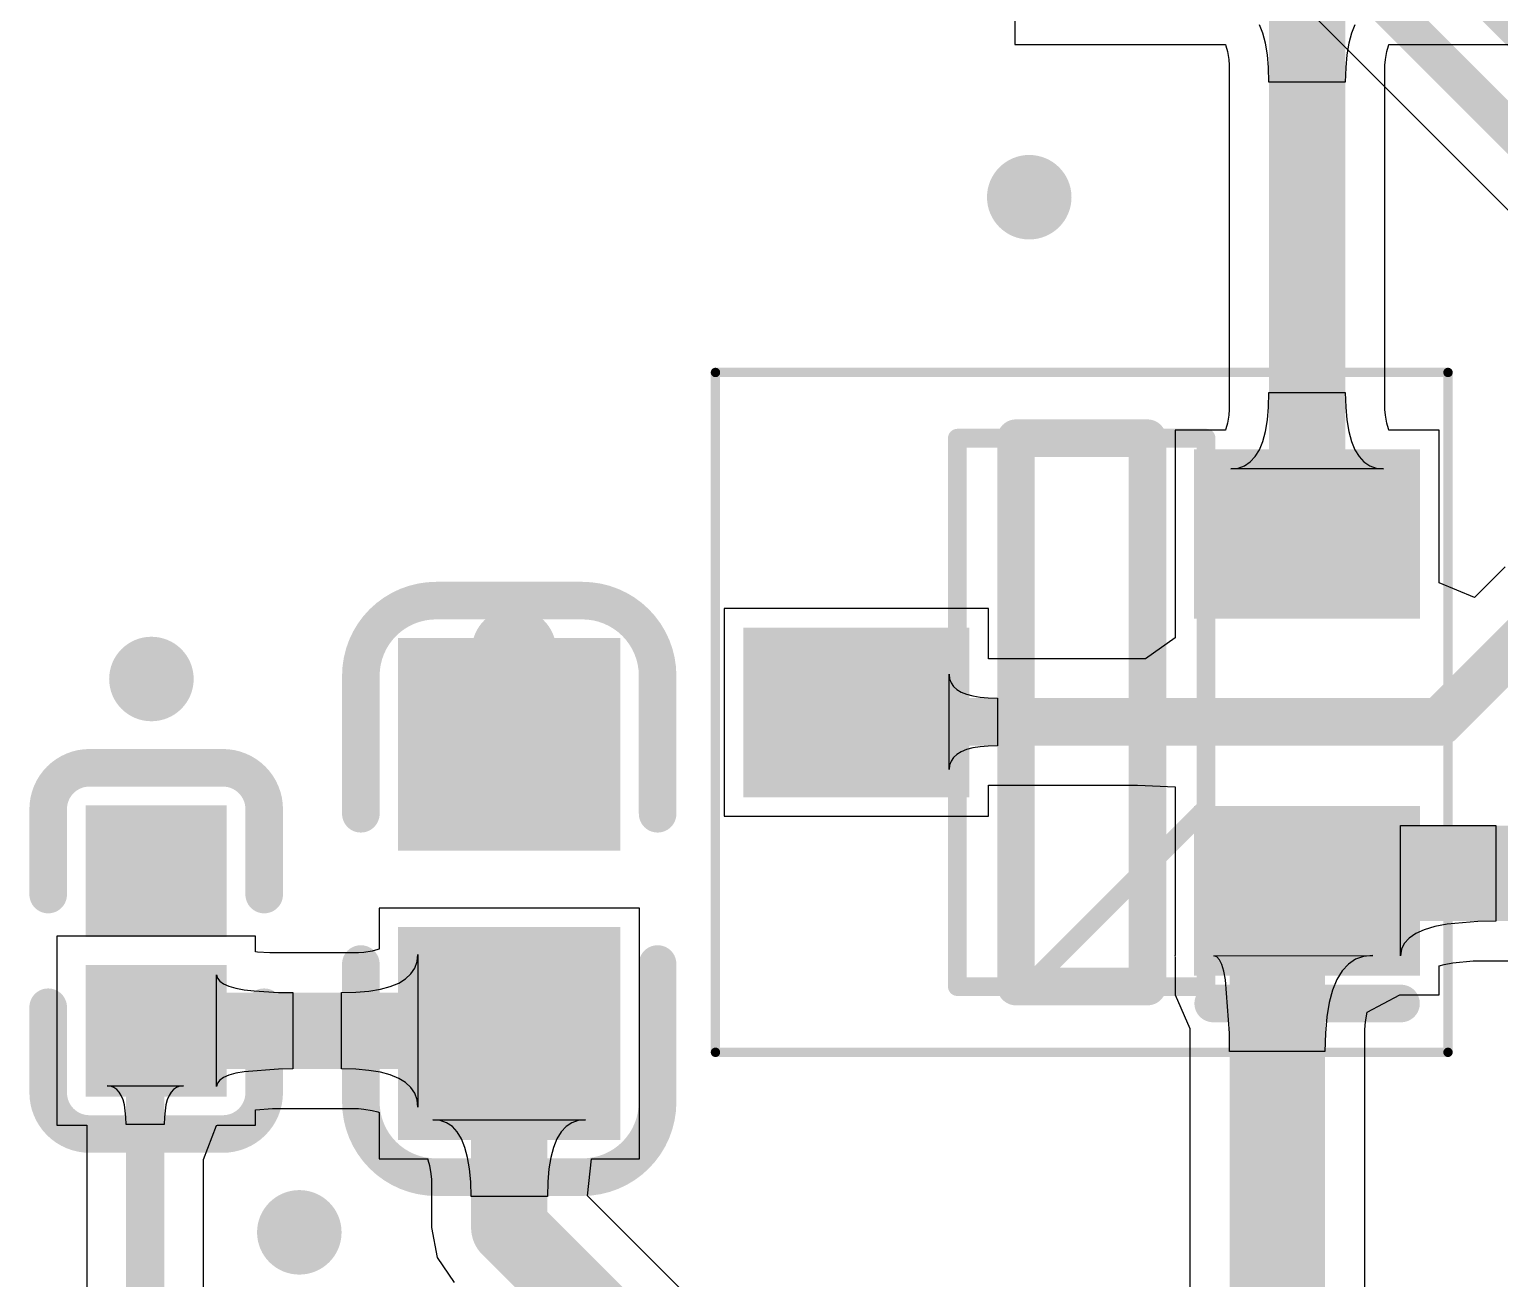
# Model space of a CAD drawing. Header units: millimetres. Extents: x -27 to 79, y -14 to 66.
# Drawn here: x 6.56 to 14.39, y 19.46 to 26.11 of the extents above; entities that cross this region are included whole.
import ezdxf

# ---------------------------------------------------------------- set-up
doc = ezdxf.new("R2010")
doc.units = ezdxf.units.MM
for name, color, linetype in [('BottomLayer', 5, 'Continuous'), ('Mechanical13', 56, 'Continuous'), ('Mechanical15', 56, 'Continuous'), ('TopLayer', 1, 'Continuous'), ('TopOverlay', 2, 'Continuous'), ('TopPaste', 8, 'Continuous'), ('TopSolder', 216, 'Continuous'), ('ViaHoleLayer', 16, 'Continuous')]:
    doc.layers.add(name, color=color, linetype=linetype)

msp = doc.modelspace()

# ---------------------------------------------------------------- hatches: boundary and pattern name
at = {"layer": 'BottomLayer'}
h = msp.add_hatch(color=5, dxfattribs=at)
edge = h.paths.add_edge_path()
edge.add_arc((11.8856506, 25.2206506), 0.22499828, 0, 360)
h = msp.add_hatch(color=5, dxfattribs=at)
edge = h.paths.add_edge_path()
edge.add_arc((9.1424506, 22.8076506), 0.22499828, 0, 360)
h = msp.add_hatch(color=5, dxfattribs=at)
edge = h.paths.add_edge_path()
edge.add_arc((7.2120506, 22.6552506), 0.22499828, 0, 360)
h = msp.add_hatch(color=5, dxfattribs=at)
edge = h.paths.add_edge_path()
edge.add_arc((7.9994506, 19.7088506), 0.22499828, 0, 360)
at = {"layer": 'TopLayer'}
h = msp.add_hatch(color=1, dxfattribs=at)
edge = h.paths.add_edge_path()
edge.add_arc((11.8856506, 25.2206506), 0.22499828, 0, 360)
for points in [[(13.86505101, 23.07745067), (12.86505047, 23.07745067), (12.86505047, 23.77745181), (13.86505101, 23.77745181)], [(11.46505073, 22.12745003), (10.46505019, 22.12745003), (10.46505019, 22.82745117), (11.46505073, 22.82745117)], [(9.60705089, 22.77265194), (9.60705089, 21.84265126), (8.62705031, 21.84265126), (8.62705031, 22.77265194)], [(7.562453759999999, 21.93244788), (7.562453759999999, 21.33244908), (6.91245252, 21.33244908), (6.91245252, 21.93244788)], [(13.86505101, 21.17744939), (12.86505047, 21.17744939), (12.86505047, 21.87745053), (13.86505101, 21.87745053)], [(9.60705089, 21.23264994), (9.60705089, 20.30264926), (8.62705031, 20.30264926), (8.62705031, 21.23264994)], [(7.562453759999999, 21.08244704), (7.562453759999999, 20.48244824), (6.91245252, 20.48244824), (6.91245252, 21.08244704)]]:
    msp.add_hatch(color=1, dxfattribs=at).paths.add_polyline_path(points)
h = msp.add_hatch(color=1, dxfattribs=at)
edge = h.paths.add_edge_path()
edge.add_arc((9.1424506, 22.8076506), 0.22499828, 0, 360)
h = msp.add_hatch(color=1, dxfattribs=at)
edge = h.paths.add_edge_path()
edge.add_arc((7.2120506, 22.6552506), 0.22499828, 0, 360)
h = msp.add_hatch(color=1, dxfattribs=at)
edge = h.paths.add_edge_path()
edge.add_arc((7.9994506, 19.7088506), 0.22499828, 0, 360)
at = {"layer": 'TopPaste'}
for points in [[(13.86505101, 23.07745067), (12.86505047, 23.07745067), (12.86505047, 23.77745181), (13.86505101, 23.77745181)], [(11.46505073, 22.12745003), (10.46505019, 22.12745003), (10.46505019, 22.82745117), (11.46505073, 22.82745117)], [(9.60705089, 22.77265194), (9.60705089, 21.84265126), (8.62705031, 21.84265126), (8.62705031, 22.77265194)], [(7.562453759999999, 21.93244788), (7.562453759999999, 21.33244908), (6.91245252, 21.33244908), (6.91245252, 21.93244788)], [(13.86505101, 21.17744939), (12.86505047, 21.17744939), (12.86505047, 21.87745053), (13.86505101, 21.87745053)], [(9.60705089, 21.23264994), (9.60705089, 20.30264926), (8.62705031, 20.30264926), (8.62705031, 21.23264994)], [(7.562453759999999, 21.08244704), (7.562453759999999, 20.48244824), (6.91245252, 20.48244824), (6.91245252, 21.08244704)]]:
    msp.add_hatch(color=8, dxfattribs=at).paths.add_polyline_path(points)
at = {"layer": 'TopSolder'}
for points in [[(13.96665101, 22.97585067), (12.76345047, 22.97585067), (12.76345047, 23.87905181), (13.96665101, 23.87905181)], [(9.70865089, 22.87425194), (9.70865089, 21.74105126), (8.52545031, 21.74105126), (8.52545031, 22.87425194)], [(11.56665073, 22.02585003), (10.36345019, 22.02585003), (10.36345019, 22.92905117), (11.56665073, 22.92905117)], [(7.61325376, 21.98324788), (7.61325376, 21.28164908), (6.861652519999999, 21.28164908), (6.861652519999999, 21.98324788)], [(13.96665101, 21.07584939), (12.76345047, 21.07584939), (12.76345047, 21.97905053), (13.96665101, 21.97905053)], [(9.70865089, 21.33424994), (9.70865089, 20.20104926), (8.52545031, 20.20104926), (8.52545031, 21.33424994)], [(7.61325376, 21.13324704), (7.61325376, 20.43164824), (6.861652519999999, 20.43164824), (6.861652519999999, 21.13324704)]]:
    msp.add_hatch(color=216, dxfattribs=at).paths.add_polyline_path(points)
at = {"layer": 'ViaHoleLayer'}
h = msp.add_hatch(color=16, dxfattribs=at)
edge = h.paths.add_edge_path()
edge.add_arc((11.8856506, 25.2206506), 0.0999998, 0, 360)
h = msp.add_hatch(color=16, dxfattribs=at)
edge = h.paths.add_edge_path()
edge.add_arc((9.1424506, 22.8076506), 0.0999998, 0, 360)
h = msp.add_hatch(color=16, dxfattribs=at)
edge = h.paths.add_edge_path()
edge.add_arc((7.2120506, 22.6552506), 0.0999998, 0, 360)
h = msp.add_hatch(color=16, dxfattribs=at)
edge = h.paths.add_edge_path()
edge.add_arc((7.9994506, 19.7088506), 0.0999998, 0, 360)

# ---------------------------------------------------------------- linework, layer by layer
at = {"layer": 'BottomLayer'}
msp.add_line((9.978925939999998, 29.60887906), (14.4853025, 25.10249996), dxfattribs=at)
at = {"layer": 'BottomLayer', "const_width": 0.2032}
for points in [[(9.41238656, 31.1896506), (14.87338656, 25.7286506)], [(10.1076506, 29.9196506), (14.7050506, 25.3222506)]]:
    msp.add_lwpolyline(points, dxfattribs=at)
at = {"layer": 'Mechanical13', "const_width": 0.0999998}
for points in [[(11.5030504, 21.01745098), (11.5030504, 23.93745022)], [(11.5030504, 23.93745022), (12.8270508, 23.93745022)], [(12.8270508, 21.01745098), (12.8270508, 23.93745022)], [(11.87705016, 21.01745098), (12.8270508, 21.96745162)], [(11.5030504, 21.01745098), (12.8270508, 21.01745098)]]:
    msp.add_lwpolyline(points, dxfattribs=at)
at = {"layer": 'Mechanical13', "const_width": 0.0499999}
for points in [[(11.47805172, 23.93745022, 1), (11.52804908, 23.93745022, 1)], [(11.47805172, 23.93745022, 1), (11.52804908, 23.93745022, 1)], [(12.80205212, 23.93745022, 1), (12.85204948, 23.93745022, 1)], [(12.80205212, 23.93745022, 1), (12.85204948, 23.93745022, 1)], [(12.80205212, 21.96745162, 1), (12.85204948, 21.96745162, 1)], [(11.47805172, 21.01745098, 1), (11.52804908, 21.01745098, 1)], [(11.47805172, 21.01745098, 1), (11.52804908, 21.01745098, 1)], [(11.85205148, 21.01745098, 1), (11.90204884, 21.01745098, 1)], [(12.80205212, 21.01745098, 1), (12.85204948, 21.01745098, 1)], [(12.80205212, 21.01745098, 1), (12.85204948, 21.01745098, 1)]]:
    msp.add_lwpolyline(points, format="xyb", close=True, dxfattribs=at)
at = {"layer": 'Mechanical15', "const_width": 0.0499999}
for points in [[(10.21504942, 20.66745168), (10.21504942, 24.28744952)], [(10.21504942, 24.28744952), (14.11505178, 24.28744952)], [(14.11505178, 20.66745168), (14.11505178, 24.28744952)], [(10.21504942, 20.66745168), (14.11505178, 20.66745168)]]:
    msp.add_lwpolyline(points, dxfattribs=at)
at = {"layer": 'Mechanical15', "const_width": 0.02499868}
for points in [[(10.20255008, 24.28744952, 1), (10.22754876, 24.28744952, 1)], [(10.20255008, 24.28744952, 1), (10.22754876, 24.28744952, 1)], [(14.10255244, 24.28744952, 1), (14.12755112, 24.28744952, 1)], [(14.10255244, 24.28744952, 1), (14.12755112, 24.28744952, 1)], [(10.20255008, 20.66745168, 1), (10.22754876, 20.66745168, 1)], [(10.20255008, 20.66745168, 1), (10.22754876, 20.66745168, 1)], [(14.10255244, 20.66745168, 1), (14.12755112, 20.66745168, 1)], [(14.10255244, 20.66745168, 1), (14.12755112, 20.66745168, 1)]]:
    msp.add_lwpolyline(points, format="xyb", close=True, dxfattribs=at)
at = {"layer": 'TopLayer'}
for p, q in [((11.8094506, 32.0278506), (11.8094506, 26.0334506)), ((13.12933874, 26.0933946), (13.11105074, 26.1380986)), ((13.14356274, 26.0405626), (13.12933874, 26.0933946)), ((13.60076274, 26.0933946), (13.58653874, 26.0405626)), ((13.61905074, 26.1380986), (13.60076274, 26.0933946)), ((11.8094506, 26.0334506), (12.93001478, 26.0334506)), ((12.93001478, 26.0334506), (12.932664, 26.0269736)), ((12.932664, 26.0269736), (12.9408682, 25.99650376)), ((12.9408682, 25.99650376), (12.94804878, 25.95342028)), ((13.15372274, 25.9796026), (13.14356274, 26.0405626)), ((13.58653874, 26.0405626), (13.57637874, 25.9796026)), ((13.7820527, 25.95342536), (13.78923328, 25.99649868)), ((13.78923328, 25.99649868), (13.79743748, 26.02697614)), ((13.79743748, 26.02697614), (13.8000867, 26.0334506)), ((13.8000867, 26.0334506), (15.7718506, 26.0334506)), ((12.94804878, 25.95342028), (12.95068784, 25.92350924)), ((12.95068784, 25.92350924), (12.95068784, 24.0905919)), ((13.15981874, 25.9105146), (13.15372274, 25.9796026)), ((13.16185074, 25.8332986), (13.15981874, 25.9105146)), ((13.57028274, 25.9105146), (13.56825074, 25.8332986)), ((13.57637874, 25.9796026), (13.57028274, 25.9105146)), ((13.77941364, 25.92350924), (13.7820527, 25.95342536)), ((13.77941364, 24.0905919), (13.77941364, 25.92350924)), ((13.56825074, 25.8332986), (13.16185074, 25.8332986)), ((13.15981874, 24.10358654), (13.16185074, 24.18080254)), ((13.16185074, 24.18080254), (13.56825074, 24.18080254)), ((13.56825074, 24.18080254), (13.57028274, 24.10358654)), ((12.94804878, 24.06067578), (12.9408682, 24.01760246)), ((12.95068784, 24.0905919), (12.94804878, 24.06067578)), ((13.14356274, 23.97353854), (13.15372274, 24.03449854)), ((13.15372274, 24.03449854), (13.15981874, 24.10358654)), ((13.57028274, 24.10358654), (13.57637874, 24.03449854)), ((13.57637874, 24.03449854), (13.58653874, 23.97353854)), ((13.7820527, 24.06068086), (13.77941364, 24.0905919)), ((13.78923328, 24.01759738), (13.7820527, 24.06068086)), ((12.93001478, 23.98065054), (12.66185174, 23.98065054)), ((12.66185174, 23.98065054), (12.66185174, 22.87425448)), ((12.932664, 23.987125), (12.93001478, 23.98065054)), ((12.9408682, 24.01760246), (12.932664, 23.987125)), ((13.12933874, 23.92070654), (13.14356274, 23.97353854)), ((13.58653874, 23.97353854), (13.60076274, 23.92070654)), ((13.79743748, 23.98712754), (13.78923328, 24.01759738)), ((13.8000867, 23.98065054), (13.79743748, 23.98712754)), ((14.06824974, 23.98065054), (13.8000867, 23.98065054)), ((14.06824974, 23.16646878), (14.06824974, 23.98065054)), ((13.08869874, 23.83942654), (13.11105074, 23.87600254)), ((13.11105074, 23.87600254), (13.12933874, 23.92070654)), ((13.60076274, 23.92070654), (13.61905074, 23.87600254)), ((13.61905074, 23.87600254), (13.64140274, 23.83942654)), ((13.03180274, 23.79065854), (13.06228274, 23.81097854)), ((13.06228274, 23.81097854), (13.08869874, 23.83942654)), ((13.64140274, 23.83942654), (13.66781874, 23.81097854)), ((13.66781874, 23.81097854), (13.69829874, 23.79065854)), ((12.95865074, 23.77440254), (12.99725874, 23.77846654)), ((13.77145074, 23.77440254), (12.95865074, 23.77440254)), ((12.99725874, 23.77846654), (13.03180274, 23.79065854)), ((13.69829874, 23.79065854), (13.73284274, 23.77846654)), ((13.73284274, 23.77846654), (13.77145074, 23.77440254)), ((14.41918122, 23.25190422), (14.25598368, 23.08870668)), ((14.25598368, 23.08870668), (14.06824974, 23.16646878)), ((11.66824946, 23.0306499), (10.26185146, 23.0306499)), ((10.26185146, 23.0306499), (10.26185146, 21.9242513)), ((11.66824946, 22.76331998), (11.66824946, 23.0306499)), ((12.66185174, 22.87425448), (12.50460034, 22.76331998)), ((12.50460034, 22.76331998), (11.66824946, 22.76331998)), ((11.45895346, 22.1726506), (11.45895346, 22.6806506)), ((11.45895346, 22.6806506), (11.46152394, 22.6565206)), ((11.46152394, 22.6565206), (11.46923538, 22.6349306)), ((11.46923538, 22.6349306), (11.48208778, 22.6158806)), ((11.48208778, 22.6158806), (11.50008114, 22.5993706)), ((11.50008114, 22.5993706), (11.52321546, 22.5854006)), ((11.52321546, 22.5854006), (11.55149074, 22.5739706)), ((11.55149074, 22.5739706), (11.58490698, 22.5650806)), ((11.58490698, 22.5650806), (11.62346418, 22.5587306)), ((11.62346418, 22.5587306), (11.66716234, 22.5549206)), ((11.66716234, 22.5549206), (11.71600146, 22.5536506)), ((11.71600146, 22.5536506), (11.71600146, 22.2996506)), ((11.48208778, 22.2374206), (11.46923538, 22.2183706)), ((11.50008114, 22.2539306), (11.48208778, 22.2374206)), ((11.52321546, 22.2679006), (11.50008114, 22.2539306)), ((11.55149074, 22.2793306), (11.52321546, 22.2679006)), ((11.58490698, 22.2882206), (11.55149074, 22.2793306)), ((11.62346418, 22.2945706), (11.58490698, 22.2882206)), ((11.66716234, 22.2983806), (11.62346418, 22.2945706)), ((11.71600146, 22.2996506), (11.66716234, 22.2983806)), ((11.46152394, 22.1967806), (11.45895346, 22.1726506)), ((11.46923538, 22.2183706), (11.46152394, 22.1967806)), ((11.66824946, 21.9242513), (11.66824946, 22.08998122)), ((11.66824946, 22.08998122), (12.46251508, 22.08998122)), ((12.46251508, 22.08998122), (12.6618492, 22.08064672)), ((12.6618492, 22.08064672), (12.66185174, 21.88677868)), ((10.26185146, 21.9242513), (11.66824946, 21.9242513)), ((12.66185174, 21.88677868), (12.66185174, 21.1845144)), ((13.86200174, 21.18049866), (13.86200174, 21.87440126)), ((13.86200174, 21.87440126), (14.37000174, 21.87440126)), ((14.37000174, 21.87440126), (14.37000174, 21.36665272)), ((9.81024962, 21.43584994), (8.42385158, 21.43584994)), ((8.42385158, 21.43584994), (8.42385158, 21.2174836)), ((9.81024962, 20.09944926), (9.81024962, 21.43584994)), ((13.94328174, 21.29963736), (13.90772174, 21.27543624)), ((13.98900174, 21.32011484), (13.94328174, 21.29963736)), ((14.04488174, 21.33686868), (13.98900174, 21.32011484)), ((14.11092174, 21.34989888), (14.04488174, 21.33686868)), ((14.27348174, 21.3647909), (14.11092174, 21.34989888)), ((14.37000174, 21.36665272), (14.27348174, 21.3647909)), ((7.55471946, 21.28564704), (6.709252519999999, 21.28564704)), ((6.709252519999999, 21.28564704), (6.709252519999999, 20.27924824)), ((7.55940576, 21.28657922), (7.55471946, 21.28564704)), ((7.564092059999999, 21.28564704), (7.55940576, 21.28657922)), ((7.76565376, 21.28564704), (7.564092059999999, 21.28564704)), ((7.76565376, 21.20197436), (7.76565376, 21.28564704)), ((8.417374579999999, 21.21483438), (8.38690474, 21.20663018)), ((8.42385158, 21.2174836), (8.417374579999999, 21.21483438)), ((13.86708174, 21.21586816), (13.86200174, 21.18049866)), ((13.88232174, 21.24751402), (13.86708174, 21.21586816)), ((13.90772174, 21.27543624), (13.88232174, 21.24751402)), ((7.77729458, 21.2005291), (7.76565376, 21.20197436)), ((7.841772479999999, 21.19681054), (7.77729458, 21.2005291)), ((8.313910219999999, 21.19681054), (7.841772479999999, 21.19681054)), ((8.343821259999999, 21.1994496), (8.313910219999999, 21.19681054)), ((8.38690474, 21.20663018), (8.343821259999999, 21.1994496)), ((8.61384358, 21.11569564), (8.62603558, 21.15023964)), ((8.62603558, 21.15023964), (8.63009958, 21.18884764)), ((8.63009958, 21.18884764), (8.63009958, 20.37604764)), ((12.66185174, 21.1845144), (12.6609221, 21.1797519)), ((12.6609221, 21.1797519), (12.66185174, 21.17516466)), ((12.6618492, 21.16476082), (12.66165108, 21.1630387)), ((12.66165108, 21.1630387), (12.6618492, 20.97424812)), ((12.66185174, 21.17516466), (12.6618492, 21.16476082)), ((12.86809974, 21.18049866), (13.7140569, 21.18354666)), ((12.88405094, 21.17541866), (12.86809974, 21.18049866)), ((12.8983232, 21.16017866), (12.88405094, 21.17541866)), ((12.91091906, 21.13477866), (12.8983232, 21.16017866)), ((12.92183344, 21.09921866), (12.91091906, 21.13477866)), ((13.5845169, 21.1371688), (13.5514969, 21.10133956)), ((13.6226169, 21.16281264), (13.5845169, 21.1371688)), ((13.6657969, 21.17827108), (13.6226169, 21.16281264)), ((13.7140569, 21.18354666), (13.6657969, 21.17827108)), ((14.06824974, 21.12758284), (14.0948029, 21.13554574)), ((14.0948029, 21.13554574), (14.14049496, 21.1445602)), ((14.14049496, 21.1445602), (14.24896312, 21.15449668)), ((14.24896312, 21.15449668), (15.39479776, 21.15449668)), ((7.55940576, 20.48549624), (7.55940576, 21.07939904)), ((7.55940576, 21.07939904), (7.563469759999999, 21.06158602)), ((7.563469759999999, 21.06158602), (7.575661759999999, 21.04564752)), ((8.52849958, 21.03644764), (8.56507558, 21.05879964)), ((8.56507558, 21.05879964), (8.59352358, 21.08521564)), ((8.59352358, 21.08521564), (8.61384358, 21.11569564)), ((12.93106888, 21.05349866), (12.92183344, 21.09921866)), ((13.5514969, 21.10133956), (13.5235569, 21.05532746)), ((14.06824974, 20.97425066), (14.06824974, 21.12758284)), ((7.575661759999999, 21.04564752), (7.59598176, 21.03158608)), ((7.59598176, 21.03158608), (7.62442976, 21.01939916)), ((7.62442976, 21.01939916), (7.66100576, 21.00908676)), ((7.66100576, 21.00908676), (7.70570976, 21.00064888)), ((7.70570976, 21.00064888), (7.75854176, 20.99408552)), ((7.75854176, 20.99408552), (7.888589759999999, 20.9865849)), ((7.888589759999999, 20.9865849), (7.96580576, 20.98564764)), ((7.96580576, 20.98564764), (7.96580576, 20.57924764)), ((8.22369958, 20.98564764), (8.30091558, 20.98767964)), ((8.22369958, 20.57924764), (8.22369958, 20.98564764)), ((8.30091558, 20.98767964), (8.370003579999999, 20.99377564)), ((8.370003579999999, 20.99377564), (8.430963579999998, 21.00393564)), ((8.430963579999998, 21.00393564), (8.48379558, 21.01815964)), ((8.48379558, 21.01815964), (8.52849958, 21.03644764)), ((12.95121616, 20.76901866), (12.93106888, 21.05349866)), ((13.5006969, 20.99912996), (13.4829169, 20.9327496)), ((13.5235569, 21.05532746), (13.5006969, 20.99912996)), ((12.6618492, 20.97424812), (12.73990086, 20.79398686)), ((13.4829169, 20.9327496), (13.4702169, 20.85618384)), ((13.68439478, 20.88129682), (13.85861592, 20.97399158)), ((13.85861592, 20.97399158), (13.86200174, 20.97331848)), ((13.86200174, 20.97331848), (13.86668804, 20.97425066)), ((13.86668804, 20.97425066), (14.06824974, 20.97425066)), ((13.4702169, 20.85618384), (13.4625969, 20.76943268)), ((13.67221294, 20.78808644), (13.67590356, 20.83011328)), ((13.67590356, 20.83011328), (13.68439478, 20.88129682)), ((12.73990086, 20.79398686), (12.73990086, 19.28559516)), ((12.9520569, 20.67249866), (12.95121616, 20.76901866)), ((13.4625969, 20.76943268), (13.4600569, 20.67249866)), ((13.67221294, 19.28559516), (13.67221294, 20.78808644)), ((13.4600569, 20.67249866), (12.9520569, 20.67249866)), ((7.575661759999999, 20.51924776), (7.563469759999999, 20.50330926)), ((7.59598176, 20.5333092), (7.575661759999999, 20.51924776)), ((7.62442976, 20.54549612), (7.59598176, 20.5333092)), ((7.66100576, 20.55580852), (7.62442976, 20.54549612)), ((7.70570976, 20.5642464), (7.66100576, 20.55580852)), ((7.888589759999999, 20.57831038), (7.70570976, 20.5642464)), ((7.96580576, 20.57924764), (7.888589759999999, 20.57831038)), ((8.30091558, 20.57721564), (8.22369958, 20.57924764)), ((8.370003579999999, 20.57111964), (8.30091558, 20.57721564)), ((8.430963579999998, 20.56095964), (8.370003579999999, 20.57111964)), ((8.48379558, 20.54673564), (8.430963579999998, 20.56095964)), ((8.52849958, 20.52844764), (8.48379558, 20.54673564)), ((8.56507558, 20.50609564), (8.52849958, 20.52844764)), ((6.994880599999999, 20.48648176), (6.9755766, 20.48854424)), ((6.9755766, 20.48854424), (7.381976600000001, 20.48854424)), ((7.012152599999999, 20.48029432), (6.994880599999999, 20.48648176)), ((7.0273926, 20.46998192), (7.012152599999999, 20.48029432)), ((7.0406006, 20.45554456), (7.0273926, 20.46998192)), ((7.0517766, 20.43698224), (7.0406006, 20.45554456)), ((7.060920599999999, 20.41429496), (7.0517766, 20.43698224)), ((7.305776600000001, 20.43698224), (7.2966326, 20.41429496)), ((7.3169526, 20.45554456), (7.305776600000001, 20.43698224)), ((7.330160599999999, 20.46998192), (7.3169526, 20.45554456)), ((7.345400599999999, 20.48029432), (7.330160599999999, 20.46998192)), ((7.362672599999999, 20.48648176), (7.345400599999999, 20.48029432)), ((7.381976600000001, 20.48854424), (7.362672599999999, 20.48648176)), ((7.563469759999999, 20.50330926), (7.55940576, 20.48549624)), ((8.59352358, 20.47967964), (8.56507558, 20.50609564)), ((8.61384358, 20.44919964), (8.59352358, 20.47967964)), ((8.62603558, 20.41465564), (8.61384358, 20.44919964)), ((7.0680326, 20.38748272), (7.060920599999999, 20.41429496)), ((7.0731126, 20.35654552), (7.0680326, 20.38748272)), ((7.076160599999999, 20.32148336), (7.0731126, 20.35654552)), ((7.2844406, 20.35654552), (7.2813926, 20.32148336)), ((7.289520599999999, 20.38748272), (7.2844406, 20.35654552)), ((7.2966326, 20.41429496), (7.289520599999999, 20.38748272)), ((7.76565376, 20.36106418), (7.85694644, 20.36808474)), ((7.76565376, 20.27924824), (7.76565376, 20.36106418)), ((7.85694644, 20.36808474), (8.313910219999999, 20.36808474)), ((8.313910219999999, 20.36808474), (8.34382634, 20.36544568)), ((8.34382634, 20.36544568), (8.38689966, 20.3582651)), ((8.38689966, 20.3582651), (8.41737712, 20.3500609)), ((8.63009958, 20.37604764), (8.62603558, 20.41465564)), ((6.709252519999999, 20.27924824), (6.86800506, 20.27924824)), ((6.86800506, 20.27924824), (6.86800506, 16.5599618)), ((7.0771766, 20.28229624), (7.076160599999999, 20.32148336)), ((7.2803766, 20.28229624), (7.0771766, 20.28229624)), ((7.2813926, 20.32148336), (7.2803766, 20.28229624)), ((7.48954814, 20.09700832), (7.559408299999999, 20.27831606)), ((7.559408299999999, 20.27831606), (7.564092059999999, 20.27924824)), ((7.564092059999999, 20.27924824), (7.76565376, 20.27924824)), ((8.41737712, 20.3500609), (8.42385158, 20.34741168)), ((8.42385158, 20.34741168), (8.42385158, 20.09944926)), ((8.7492586, 20.30465078), (8.7106506, 20.30874526)), ((8.7106506, 20.30874526), (9.5234506, 20.30874526)), ((8.7838026, 20.29236734), (8.7492586, 20.30465078)), ((8.8142826, 20.27189494), (8.7838026, 20.29236734)), ((9.450298599999998, 20.29236734), (9.4198186, 20.27189494)), ((9.4848426, 20.30465078), (9.450298599999998, 20.29236734)), ((9.5234506, 20.30874526), (9.4848426, 20.30465078)), ((8.8406986, 20.24323358), (8.8142826, 20.27189494)), ((8.8630506, 20.20638326), (8.8406986, 20.24323358)), ((8.8813386, 20.16134398), (8.8630506, 20.20638326)), ((9.3710506, 20.20638326), (9.3527626, 20.16134398)), ((9.3934026, 20.24323358), (9.3710506, 20.20638326)), ((9.4198186, 20.27189494), (9.3934026, 20.24323358)), ((8.8955626, 20.10811574), (8.8813386, 20.16134398)), ((9.3527626, 20.16134398), (9.3385386, 20.10811574)), ((7.48954814, 16.5599618), (7.48954814, 20.09700832)), ((8.42385158, 20.09944926), (8.682863, 20.09944926)), ((8.682863, 20.09944926), (8.684514, 20.09538018)), ((8.684514, 20.09538018), (8.6928071, 20.064349)), ((8.6928071, 20.064349), (8.70002324, 20.02072958)), ((8.9057226, 20.04669854), (8.8955626, 20.10811574)), ((8.911818599999998, 19.97709238), (8.9057226, 20.04669854)), ((9.328378599999999, 20.04669854), (9.3222826, 19.97709238)), ((9.3385386, 20.10811574), (9.328378599999999, 20.04669854)), ((9.533851899999998, 19.90345016), (9.55468752, 20.09944926)), ((9.55468752, 20.09944926), (9.81024962, 20.09944926)), ((8.70002324, 20.02072958), (8.7026877, 19.99031054)), ((8.7026877, 19.99031054), (8.7026877, 19.73425314)), ((8.9138506, 19.89929726), (8.911818599999998, 19.97709238)), ((9.3222826, 19.97709238), (9.3202506, 19.89929726)), ((9.3202506, 19.89929726), (8.9138506, 19.89929726)), ((10.20529074, 19.23201132), (9.533851899999998, 19.90345016)), ((8.7026877, 19.73425314), (8.734229419999998, 19.57568348)), ((8.734229419999998, 19.57568348), (8.82405144, 19.44125398))]:
    msp.add_line(p, q, dxfattribs=at)
for points, const_width in [([(13.36505074, 23.42745124), (13.36505074, 28.60505074)], 0.4064), ([(14.0700506, 22.4266506), (14.7558506, 23.1124506)], 0.254), ([(10.96505046, 22.4774506), (11.01585046, 22.4266506)], 0.254), ([(11.01585046, 22.4266506), (14.0700506, 22.4266506)], 0.254), ([(13.36505074, 21.52744996), (13.4582535, 21.62065272)], 0.508), ([(13.4582535, 21.62065272), (15.95004684, 21.62065272)], 0.508), ([(13.2060569, 21.43144812), (13.30205874, 21.52744996)], 0.508), ([(13.30205874, 21.52744996), (13.36505074, 21.52744996)], 0.508), ([(13.2060569, 17.6256569), (13.2060569, 21.43144812)], 0.508), ([(7.23745314, 20.78244764), (9.117050599999999, 20.78244764)], 0.4064), ([(9.117050599999999, 19.73425314), (9.117050599999999, 20.78244764)], 0.4064), ([(7.1787766, 15.6067506), (7.1787766, 20.6485236)], 0.2032), ([(9.117050599999999, 19.73425314), (10.15884938, 18.69245436)], 0.4064)]:
    msp.add_lwpolyline(points, dxfattribs=dict(at, const_width=const_width))
for points, const_width in [([(13.26345074, 23.42745124, 1), (13.46665074, 23.42745124, 1)], 0.2032), ([(10.90155046, 22.4774506, 1), (11.02855046, 22.4774506, 1)], 0.127), ([(10.95235046, 22.4266506, 1), (11.07935046, 22.4266506, 1)], 0.127), ([(10.95235046, 22.4266506, 1), (11.07935046, 22.4266506, 1)], 0.127), ([(14.0065506, 22.4266506, 1), (14.1335506, 22.4266506, 1)], 0.127), ([(14.0065506, 22.4266506, 1), (14.1335506, 22.4266506, 1)], 0.127), ([(13.3312535, 21.62065272, 1), (13.5852535, 21.62065272, 1)], 0.254), ([(13.3312535, 21.62065272, 1), (13.5852535, 21.62065272, 1)], 0.254), ([(13.17505874, 21.52744996, 1), (13.42905874, 21.52744996, 1)], 0.254), ([(13.17505874, 21.52744996, 1), (13.42905874, 21.52744996, 1)], 0.254), ([(13.23805074, 21.52744996, 1), (13.49205074, 21.52744996, 1)], 0.254), ([(13.23805074, 21.52744996, 1), (13.49205074, 21.52744996, 1)], 0.254), ([(13.0790569, 21.43144812, 1), (13.3330569, 21.43144812, 1)], 0.254), ([(13.0790569, 21.43144812, 1), (13.3330569, 21.43144812, 1)], 0.254), ([(7.135853139999999, 20.78244764, 1), (7.33905314, 20.78244764, 1)], 0.2032), ([(9.0154506, 20.78244764, 1), (9.2186506, 20.78244764, 1)], 0.2032), ([(9.0154506, 20.78244764, 1), (9.2186506, 20.78244764, 1)], 0.2032), ([(7.1279766, 20.6485236, 1), (7.2295766, 20.6485236, 1)], 0.1016), ([(9.0154506, 19.73425314, 1), (9.2186506, 19.73425314, 1)], 0.2032), ([(9.0154506, 19.73425314, 1), (9.2186506, 19.73425314, 1)], 0.2032)]:
    msp.add_lwpolyline(points, format="xyb", close=True, dxfattribs=dict(at, const_width=const_width))
at = {"layer": 'TopOverlay', "const_width": 0.1999996}
for points in [[(11.8150513, 21.01745098), (11.8150513, 23.93745022)], [(11.8150513, 23.93745022), (12.5150499, 23.93745022)], [(12.5150499, 21.01745098), (12.5150499, 23.93745022)], [(8.72705138, 23.0726488), (9.507049819999999, 23.0726488)], [(8.327049639999998, 21.9376498), (8.327049639999998, 22.6726496)], [(9.90705156, 21.9376498), (9.90705156, 22.6726496)], [(6.88245258, 22.18244484), (7.59245116, 22.18244484)], [(6.66245302, 21.50744492), (6.66245302, 21.95744656)], [(7.812450719999999, 21.50744746), (7.812450719999999, 21.9574491)], [(8.3270471, 20.40264652), (8.3270471, 21.13764632)], [(9.90705156, 20.40264906), (9.90705156, 21.13764886)], [(11.8150513, 21.01745098), (12.5150499, 21.01745098)], [(6.66245048, 20.45744702), (6.66245048, 20.90744866)], [(7.812448179999999, 20.45744956), (7.812448179999999, 20.9074512)], [(12.86505174, 20.92745116), (13.86504974, 20.92745116)], [(6.882450039999999, 20.23245128), (7.59244862, 20.23245128)], [(8.72705138, 20.00264986), (9.507049819999999, 20.00264986)]]:
    msp.add_lwpolyline(points, dxfattribs=at)
at = {"layer": 'TopOverlay', "const_width": 0.0999998}
for points in [[(11.7650514, 23.93745022, 1), (11.8650512, 23.93745022, 1)], [(11.7650514, 23.93745022, 1), (11.8650512, 23.93745022, 1)], [(12.46505, 23.93745022, 1), (12.5650498, 23.93745022, 1)], [(12.46505, 23.93745022, 1), (12.5650498, 23.93745022, 1)], [(8.67705148, 23.0726488, 1), (8.77705128, 23.0726488, 1)], [(8.67705402, 23.0726488, 1), (8.777053819999999, 23.0726488, 1)], [(9.45704992, 23.0726488, 1), (9.557049719999998, 23.0726488, 1)], [(9.45704992, 23.0726488, 1), (9.557049719999998, 23.0726488, 1)], [(8.277049739999999, 22.6726496, 1), (8.37704954, 22.6726496, 1)], [(8.277049739999999, 22.6726496, 1), (8.37704954, 22.6726496, 1)], [(9.85705166, 22.6726496, 1), (9.95705146, 22.6726496, 1)], [(9.8570542, 22.6726496, 1), (9.957054, 22.6726496, 1)], [(6.83245268, 22.18244992, 1), (6.932452479999999, 22.18244992, 1)], [(6.83245268, 22.18244484, 1), (6.932452479999999, 22.18244484, 1)], [(7.54245126, 22.18244992, 1), (7.642451059999999, 22.18244992, 1)], [(7.54245126, 22.18244484, 1), (7.642451059999999, 22.18244484, 1)], [(6.612453119999999, 21.96245036, 1), (6.71245292, 21.96245036, 1)], [(6.612453119999999, 21.95744656, 1), (6.71245292, 21.95744656, 1)], [(7.76245082, 21.96245036, 1), (7.86245062, 21.96245036, 1)], [(7.76245082, 21.9574491, 1), (7.86245062, 21.9574491, 1)], [(8.277049739999999, 21.9376498, 1), (8.37704954, 21.9376498, 1)], [(9.85705166, 21.9376498, 1), (9.95705146, 21.9376498, 1)], [(6.612453119999999, 21.50744492, 1), (6.71245292, 21.50744492, 1)], [(7.76245082, 21.50744746, 1), (7.86245062, 21.50744746, 1)], [(8.2770472, 21.13764632, 1), (8.377047, 21.13764632, 1)], [(9.85705166, 21.13764886, 1), (9.95705146, 21.13764886, 1)], [(11.7650514, 21.01745098, 1), (11.8650512, 21.01745098, 1)], [(11.7650514, 21.01745098, 1), (11.8650512, 21.01745098, 1)], [(12.46505, 21.01745098, 1), (12.5650498, 21.01745098, 1)], [(12.46505, 21.01745098, 1), (12.5650498, 21.01745098, 1)], [(6.612450579999999, 20.90744866, 1), (6.71245038, 20.90744866, 1)], [(7.762448279999999, 20.9074512, 1), (7.86244808, 20.9074512, 1)], [(12.81505184, 20.92745116, 1), (12.91505164, 20.92745116, 1)], [(13.81504984, 20.92745116, 1), (13.91504964, 20.92745116, 1)], [(6.612450579999999, 20.45744702, 1), (6.71245038, 20.45744702, 1)], [(6.612450579999999, 20.45245084, 1), (6.71245038, 20.45245084, 1)], [(7.762448279999999, 20.45744956, 1), (7.86244808, 20.45744956, 1)], [(7.762448279999999, 20.45245084, 1), (7.86244808, 20.45245084, 1)], [(8.2770472, 20.40264652, 1), (8.377047, 20.40264652, 1)], [(8.2770472, 20.40264652, 1), (8.377047, 20.40264652, 1)], [(9.85705166, 20.40264906, 1), (9.95705146, 20.40264906, 1)], [(9.85705166, 20.40264906, 1), (9.95705146, 20.40264906, 1)], [(6.83245014, 20.23245128, 1), (6.932449939999999, 20.23245128, 1)], [(6.83245014, 20.23245128, 1), (6.932449939999999, 20.23245128, 1)], [(7.542448719999999, 20.23245128, 1), (7.642448519999999, 20.23245128, 1)], [(7.542448719999999, 20.23245128, 1), (7.642448519999999, 20.23245128, 1)], [(8.677048939999999, 20.00264732, 1), (8.77704874, 20.00264732, 1)], [(8.67705148, 20.00264986, 1), (8.77705128, 20.00264986, 1)], [(9.45704992, 20.00264986, 1), (9.557049719999998, 20.00264986, 1)], [(9.45704992, 20.00264986, 1), (9.557049719999998, 20.00264986, 1)]]:
    msp.add_lwpolyline(points, format="xyb", close=True, dxfattribs=at)
at = {"layer": 'TopOverlay', "const_width": 0.1999996}
for points in [[(8.327049639999998, 22.6726496, -0.4142135623730951), (8.72705392, 23.0726488)], [(9.507049819999999, 23.0726488, -0.4142135623724999), (9.9070541, 22.6726496)], [(6.66245302, 21.96245036, -0.4142135623730951), (6.88245258, 22.18244992)], [(7.59245116, 22.18244992, -0.4142135623730951), (7.812450719999999, 21.96245036)], [(6.882450039999999, 20.23245128, -0.4142135623730951), (6.66245048, 20.45245084)], [(7.812448179999999, 20.45245084, -0.4142135623730951), (7.59244862, 20.23245128)], [(8.72704884, 20.00264732, -0.4142126324387521), (8.3270471, 20.40264652)], [(9.90705156, 20.40264906, -0.4142126324381571), (9.507049819999999, 20.00264986)]]:
    msp.add_lwpolyline(points, format="xyb", dxfattribs=at)

doc.saveas('drawing.dxf')
